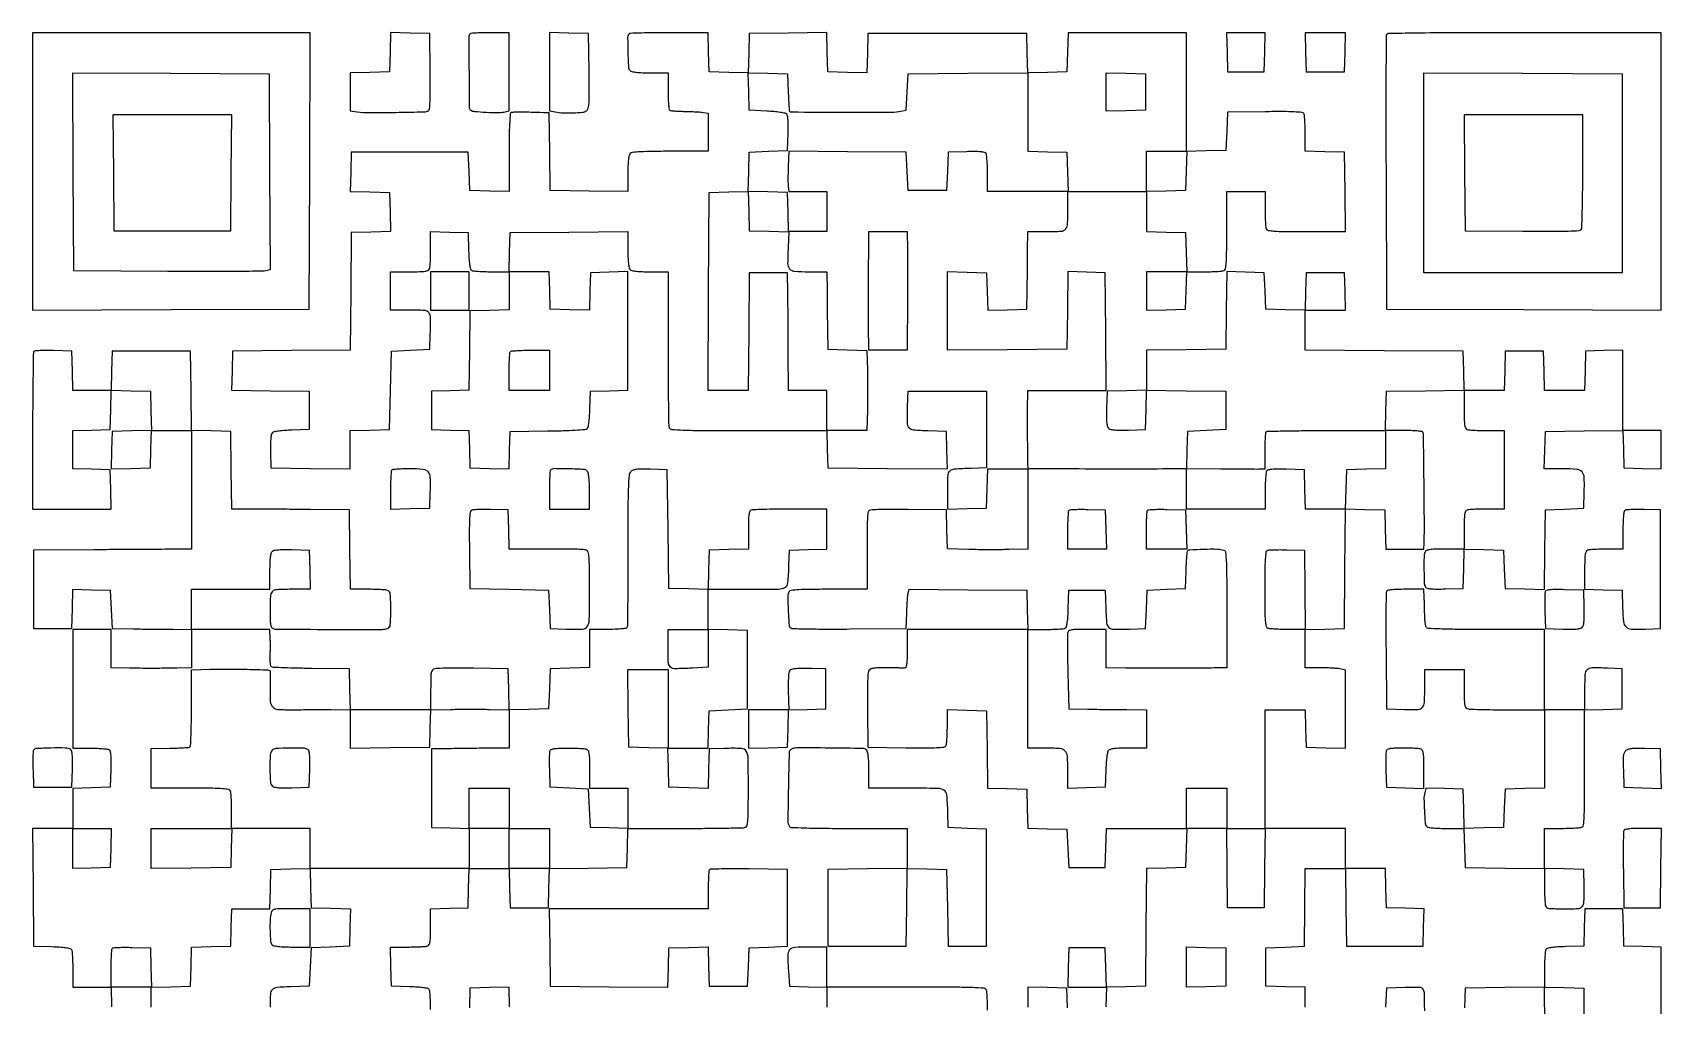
# Model space of a CAD drawing. Extents: x 179 to 1071, y 112 to 1107.
# Drawn here: x 179 to 1071, y 574 to 1107 of the extents above; entities that cross this region are included whole.
import ezdxf

# ---------------------------------------------------------------- set-up
doc = ezdxf.new("R2010")
doc.units = 0

msp = doc.modelspace()

# ---------------------------------------------------------------- linework, layer by layer
for points in [[(179, 1030.993714), (179, 954.987428), (254.75, 955.243714), (330.5, 955.5), (330.756286, 1031.25), (331.012572, 1107), (255.006286, 1107), (179, 1107)], [(833.216168, 1096.25), (833.5, 1085.5), (843.5, 1085.5), (853.5, 1085.5), (853.783832, 1096.25), (854.067663, 1107), (843.5, 1107), (832.932337, 1107)], [(876.216168, 1096.25), (876.5, 1085.5), (887, 1085.5), (897.5, 1085.5), (897.783832, 1096.25), (898.067663, 1107), (887, 1107), (875.932337, 1107)], [(788.5, 1074.5), (788.5, 1064.5), (777.75, 1064.216168), (767, 1063.932337), (767, 1074.5), (767, 1085.067663), (777.75, 1084.783832), (788.5, 1084.5)], [(223.235953, 1030.25), (223.5, 998.5), (255.5, 998.5), (287.5, 998.5), (287.764047, 1030.25), (288.028094, 1062), (255.5, 1062), (222.971906, 1062)], [(810.783832, 1031.25), (810.5, 1020.5), (799.75, 1020.216168), (789, 1019.932337), (789, 1030.966168), (789, 1042), (800.033832, 1042), (811.067663, 1042)], [(571.215822, 1009.284178), (571.5, 998.5), (582.284178, 998.215822), (593.068357, 997.931643), (592.784178, 1008.715822), (592.5, 1019.5), (581.715822, 1019.784178), (570.931643, 1020.068357)], [(397, 965.5), (397, 955), (407.5, 955), (418, 955), (418, 965.5), (418, 976), (407.5, 976), (397, 976)], [(527, 736.466168), (527, 714.932337), (516.25, 715.216168), (505.5, 715.5), (505.230112, 736.75), (504.960225, 758), (515.980112, 758), (527, 758)], [(833, 682), (833, 671), (843.519502, 671), (854.039005, 671), (853.769502, 649.25), (853.5, 627.5), (843.5, 627.5), (833.5, 627.5), (833.230498, 649.25), (832.960995, 671), (821.980498, 671), (811, 671), (811, 682), (811, 693), (822, 693), (833, 693)], [(221.783832, 660.25), (221.5, 649.5), (211.25, 649.215017), (201, 648.930034), (201, 659.965017), (201, 671), (211.533832, 671), (222.067663, 671)], [(832.5, 595), (832.5, 584.5), (821.75, 584.216168), (811, 583.932337), (811, 595), (811, 606.067663), (821.75, 605.783832), (832.5, 605.5)], [(1028.5, 562), (1028.5, 540.5), (1018, 540.5), (1007.5, 540.5), (1007.230403, 562.284031), (1006.960806, 584.068061), (1017.730403, 583.784031), (1028.5, 583.5)]]:
    msp.add_lwpolyline(points, close=True)
for points in [[(876, 572.946666), (876, 583.932337), (865.25, 584.216168), (854.5, 584.5), (854.5, 595), (854.5, 605.5), (865, 606), (875.5, 606.5), (875.769888, 627.75), (876.039775, 649), (887, 649), (897.960225, 649), (898.230112, 627.75), (898.5, 606.5), (919.5, 606.5), (940.5, 606.5), (940.784593, 616.714635), (941.069185, 626.92927), (930.784593, 627.214635), (920.5, 627.5), (920.216168, 638.25), (919.932337, 649), (908.966168, 649), (898, 649), (898, 660), (898, 671), (876, 671), (854, 671), (854, 703.5), (854, 736), (864.965017, 736), (875.930034, 736), (876.215017, 725.75), (876.5, 715.5), (887.25, 715.216168), (898, 714.932337), (898, 736.341168), (898, 757.75), (894.875, 758.375, 0.028191), (893.170794, 758.616948, 0.006976), (890.354688, 758.816406, 0.007114), (887.11914, 758.954092, 0.007075), (883.875, 759), (876, 759), (876, 769.466168), (876, 779.932337), (886.75, 780.216168), (897.5, 780.5), (897.763707, 813.283693), (898.027415, 846.067385), (908.763707, 845.783693), (919.5, 845.5), (919.783832, 834.75), (920.067663, 824), (930.533832, 824), (941, 824), (941.101046, 827.25, 0.009278), (941.240749, 838.403721, 0.001324), (941.04222, 861.277387, 0.000149), (940.743197, 887.001152, 0.136247), (940.411306, 888.14351, 0.231159), (939.869555, 888.48534, 0.006797), (937.107358, 888.748406, 0.012316), (933.768297, 888.938028, 0.008025), (929.907151, 889), (919.932337, 889), (920.216168, 899.75), (920.5, 910.5), (941.75, 910.769888), (963, 911.039775), (963, 900.626876, 0.005337), (963.059548, 895.047948, 0.030314), (963.30255, 892.089561, 0.06298), (963.767424, 890.399064, 0.205375), (964.581787, 889.606989, 0.07203), (965.638111, 889.367894, 0.005915), (968.465525, 889.178303, 0.007831), (971.859224, 889.044305, 0.005951), (975.581787, 889), (985, 889), (985, 867.5), (985, 846), (975.581787, 846, 0.005951), (971.859224, 845.955695, 0.007831), (968.465525, 845.821697, 0.005915), (965.638111, 845.632106, 0.07203), (964.581787, 845.393011, 0.205218), (963.76761, 844.601595, 0.063068), (963.30265, 842.913621, 0.030363), (963.059586, 839.960143, 0.005351), (963, 834.393011), (963, 824), (952.606989, 824, 0.005351), (947.039857, 823.940414, 0.030363), (944.086379, 823.69735, 0.063068), (942.398405, 823.23239, 0.205218), (941.606989, 822.418213, 0.086967), (941.05927, 819.614274, 0.00799), (941.03483, 812.496097, 0.00622), (941.216058, 805.244444, 0.132759), (941.847958, 803.211769, 0.19692), (942.705135, 802.604266, 0.033714), (944.717063, 802.278982, 0.023663), (947.804805, 802.138177, 0.006827), (952.582645, 802.211769), (962.5, 802.5), (962.784171, 813.283485), (963.068343, 824.06697), (973.784171, 823.783485), (984.5, 823.5), (985, 813), (985.5, 802.5), (996.230404, 802.216367), (1006.960808, 801.932734), (1007.230404, 823.716367), (1007.5, 845.5), (1018, 846), (1028.5, 846.5), (1028.788833, 855.243181, 0.016306), (1028.792219, 863.39724, 0.18113), (1027.573839, 866.356499, 0.189551), (1024.737817, 867.716669, 0.018138), (1016.929833, 868), (1006.930034, 868), (1007.215017, 878.25), (1007.5, 888.5), (1028.714798, 888.769785), (1049.929597, 889.03957), (1050.214798, 878.769785), (1050.5, 868.5), (1060.75, 868.215017), (1071, 867.930034), (1071, 878.465017), (1071, 889), (1060.5, 889), (1050, 889), (1050, 911.034983), (1050, 933.069966), (1039.75, 932.784983), (1029.5, 932.5), (1029.216168, 921.75), (1028.932337, 911), (1018, 911), (1007.067663, 911), (1006.783832, 921.75), (1006.5, 932.5), (996, 932.5), (985.5, 932.5), (985.216168, 921.75), (984.932337, 911), (974, 911), (963.067663, 911), (962.783832, 921.75), (962.5, 932.5), (919.25, 932.760623), (876, 933.021245), (876, 944.010623), (876, 955), (887.034983, 955), (898.069966, 955), (897.784983, 965.25), (897.5, 975.5), (887, 975.5), (876.5, 975.5), (876.214647, 965.216527), (875.929295, 954.933054), (865.214647, 955.216527), (854.5, 955.5), (854, 965.5), (853.5, 975.5), (843.269989, 975.784762), (833.039978, 976.069525), (832.769989, 954.784762), (832.5, 933.5), (810.75, 933.230498), (789, 932.960995), (789, 922.014329), (789, 911.067663), (778.25, 910.783832), (767.5, 910.5), (767.215609, 900.900987, 0.006919), (767.139302, 896.065714, 0.027023), (767.294874, 893.081903, 0.044369), (767.67274, 891.166788, 0.149751), (768.364894, 890.112128, 0.1305), (769.478955, 889.596888, 0.02258), (771.802758, 889.296615, 0.019663), (774.980927, 889.156589, 0.008898), (779.149285, 889.211141), (788.5, 889.5), (788.784029, 900.269408), (789.068057, 911.038815), (810.784029, 910.769408), (832.5, 910.5), (832.5, 900), (832.5, 889.5), (822, 889), (811.5, 888.5), (811.215017, 878.25), (810.930034, 868), (800.715017, 867.941767, -0.001456), (778.187711, 867.87894, -0.000955), (752.237824, 867.931696, -0.000038), (724.906695, 868.041527, -0.197849), (724.424072, 868.242595, -0.194489), (724.171356, 868.838302, -0.000477), (724.019537, 878.278408, -0.003016), (723.925145, 888.655451, -0.002165), (723.93983, 900.25), (724, 911), (745.513853, 911), (767.027706, 911), (766.763853, 943.25), (766.5, 975.5), (756.269989, 975.784762), (746.039978, 976.069525), (745.769989, 954.784762), (745.5, 933.5), (712.75, 933.236336), (680, 932.972671), (680, 954.520167), (680, 976.067663), (690.75, 975.783832), (701.5, 975.5), (701.785353, 965.216527), (702.070705, 954.933054), (712.785353, 955.216527), (723.5, 955.5), (723.703106, 966, 0.001202), (723.784366, 970.797098, 0.000693), (723.860325, 976.573437, 0.000692), (723.920534, 982.373532, 0.001159), (723.953106, 987.25), (724, 998), (734.383369, 998, 0.013409), (742.318307, 998.212842, 0.202173), (744.74871, 999.394674, 0.171913), (745.803189, 1002.044544, 0.009167), (745.986345, 1011.25), (746, 1020), (767.5, 1020), (789, 1020), (789, 1009.033832), (789, 998.067663), (799.75, 997.783832), (810.5, 997.5), (810.783832, 986.75), (811.067663, 976), (800.033832, 976), (789, 976), (789, 965.466168), (789, 954.932337), (799.75, 955.216168), (810.5, 955.5), (810.784983, 965.75), (811.069966, 976), (820.453196, 976, 0.005972), (824.162354, 976.044307, 0.007853), (827.544751, 976.178303, 0.005943), (830.362696, 976.367916, 0.071958), (831.418213, 976.606989, 0.258697), (832.303854, 977.662537, 0.030015), (832.724422, 980.835307, 0.015901), (832.950434, 986.485827, 0.002045), (833, 998.606989), (833, 1020), (843.5, 1020), (854, 1020), (854, 1010.581787, 0.005951), (854.044305, 1006.859224, 0.007831), (854.178303, 1003.465525, 0.005915), (854.367894, 1000.638111, 0.07203), (854.606989, 999.581787, 0.258752), (855.662869, 998.696053, 0.029979), (858.838399, 998.275555, 0.015887), (864.493684, 998.049558, 0.002042), (876.626491, 998), (898.039005, 998), (897.769502, 1019.75), (897.5, 1041.5), (886.75, 1041.783832), (876, 1042.067663), (875.984687, 1051.783832, 0.007271), (875.923283, 1055.593211, 0.010129), (875.749748, 1058.998458, 0.006909), (875.509022, 1061.823983, 0.11739), (875.206399, 1062.70028, 0.233477), (874.213263, 1063.30349, 0.010009), (870.012435, 1063.585681, 0.011225), (863.830447, 1063.737849, 0.002986), (853.971712, 1063.70028), (833.5, 1063.5), (833, 1053), (832.5, 1042.5), (821.75, 1042.216168), (811, 1041.932337), (811, 1074.466168), (811, 1107), (778.533832, 1107), (746.067663, 1107), (745.783832, 1096.25), (745.5, 1085.5), (734.784171, 1085.216515), (724.068343, 1084.93303), (723.784171, 1095.716515), (723.5, 1106.5), (680, 1106.5), (636.5, 1106.5), (636.215829, 1095.716515), (635.931657, 1084.93303), (625.215829, 1085.216515), (614.5, 1085.5), (614.215968, 1096.269789), (613.931935, 1107.039577), (592.715968, 1106.769789), (571.5, 1106.5), (571.215829, 1095.716515), (570.931657, 1084.93303), (560.215829, 1085.216515), (549.5, 1085.5), (549.216168, 1096.25), (548.932337, 1107), (527.632835, 1107, 0.002928), (519.419844, 1106.951908, 0.004657), (512.394229, 1106.804167, 0.001225), (506.288613, 1106.603887, 0.189769), (505.666667, 1106.333333, 0.198875), (504.892492, 1104.464691, 0.006657), (505.000141, 1096.291387, 0.006951), (505.329065, 1088.151095, 0.184841), (506.2, 1086.2, 0.150969), (507.200304, 1085.671932, 0.019349), (509.630442, 1085.311224, 0.018472), (512.928253, 1085.074295, 0.008695), (517.2, 1085), (527, 1085), (527, 1075.059017, 0.008604), (527.066269, 1071.208327, 0.013124), (527.268904, 1067.872006, 0.007655), (527.550721, 1065.124555, 0.228795), (527.915418, 1064.552274, 0.111988), (528.58058, 1064.324048, 0.006619), (530.716466, 1064.122159, 0.009715), (533.289116, 1063.963546, 0.006992), (536.165418, 1063.882522, -0.005241), (539.17514, 1063.808289, -0.005397), (542.153279, 1063.67139, -0.005231), (544.731652, 1063.497881, -0.022795), (546.25, 1063.309809), (549, 1062.841089), (549, 1052.420545), (549, 1042), (528.2, 1042, 0.003169), (518.406919, 1041.937931, 0.010454), (511.954487, 1041.721154, 0.00933), (507.461896, 1041.391927, 0.175156), (506.2, 1040.8, 0.151043), (505.671728, 1039.798958, 0.019325), (505.3111, 1037.365291, 0.018449), (505.07425, 1034.061743, 0.00867), (505, 1029.780112), (505, 1019.960225), (483.75, 1020.230112), (462.5, 1020.5), (462.230112, 1041.75), (461.960225, 1063), (458.730112, 1063.126914, 0.003023), (452.040105, 1063.349261, 0.006013), (446.738543, 1063.429589, 0.004592), (442.625321, 1063.404665, 0.072928), (441.25, 1063.181529, 0.299342), (440.595703, 1062.376792, 0.010932), (440.269199, 1058.256729, 0.011651), (440.056416, 1051.985678, 0.002654), (440, 1041.359179), (440, 1019.932337), (429.25, 1020.216168), (418.5, 1020.5), (418, 1031), (417.5, 1041.5), (385.5, 1041.5), (353.5, 1041.5), (353.216515, 1030.784171), (352.93303, 1020.068343), (363.716515, 1019.784171), (374.5, 1019.5), (374.783485, 1008.784171), (375.06697, 998.068343), (364.283485, 997.784171), (353.5, 997.5), (353.236165, 965.263835), (352.97233, 933.02767), (320.736165, 932.763835), (288.5, 932.5), (288.216371, 921.769986), (287.932742, 911.039971), (309.216371, 910.769986), (330.5, 910.5), (330.5, 900), (330.5, 889.5), (321.054124, 889.209882, 0.009872), (317.344222, 889.022568, 0.013478), (314.012996, 888.697932, 0.010272), (311.278232, 888.29958, 0.132654), (310.348748, 887.874472, 0.165771), (309.775651, 886.938715, 0.029529), (309.440097, 884.884549, 0.022993), (309.270289, 881.903576, 0.008333), (309.294624, 877.66459), (309.5, 868.5), (331.25, 868.230498), (353, 867.960995), (353, 878.446666), (353, 888.932337), (363.75, 889.216168), (374.5, 889.5), (375, 911), (375.5, 932.5), (386, 933), (396.5, 933.5), (396.795054, 942, 0.009927), (396.928151, 950.965089, 0.179688), (395.933469, 953.602972, 0.203196), (393.50249, 954.788355, 0.01319), (385.480948, 955), (375, 955), (375, 965.5), (375, 976), (385.393011, 976, 0.005351), (390.960143, 976.059586, 0.030363), (393.913621, 976.30265, 0.063068), (395.601595, 976.76761, 0.205218), (396.393011, 977.581787, 0.072102), (396.632129, 978.638915, 0.005887), (396.821697, 981.475801, 0.007809), (396.955696, 984.880803, 0.005929), (397, 988.616771), (397, 998.069966), (407.25, 997.784983), (417.5, 997.5), (417.788805, 987.535034, 0.00836), (417.987032, 983.199826, 0.019108), (418.315749, 979.944063, 0.01918), (418.737468, 977.589, 0.199883), (419.288805, 976.800347, 0.117226), (420.172107, 976.495095, 0.006962), (423.008274, 976.252233, 0.010173), (426.426877, 976.077211, 0.007309), (430.25, 976.015313), (440, 976), (440, 965.533832), (440, 955.067663), (429.25, 954.783832), (418.5, 954.5), (418.230595, 932.784769), (417.961189, 911.069538), (407.730595, 910.784769), (397.5, 910.5), (397.5, 900), (397.5, 889.5), (407.715399, 889.215399), (417.930798, 888.930798), (418.215399, 878.715399), (418.5, 868.5), (429.214647, 868.216527), (439.929295, 867.933054), (440.214647, 878.216527), (440.5, 888.5), (460.92315, 888.771257, 0.003913), (469.537072, 888.953106, 0.008212), (476.227434, 889.256782, 0.004923), (481.453757, 889.631779, 0.154013), (482.638064, 890.114583, 0.161565), (483.230513, 891.064379, 0.022859), (483.675323, 893.35698, 0.020354), (484.01317, 896.555785, 0.008753), (484.214914, 900.843326), (484.5, 910.5), (494.75, 910.784983), (505, 911.069966), (505, 943.569966), (505, 976.069966), (494.75, 975.784983), (484.5, 975.5), (484.214647, 965.216527), (483.929295, 954.933054), (473.214647, 955.216527), (462.5, 955.5), (462.215017, 965.75), (461.930034, 976), (450.931185, 976), (439.932337, 976), (440.216168, 986.75), (440.5, 997.5), (472.75, 997.763853), (505, 998.027706), (505, 988.213853, 0.008678), (505.074264, 983.935222, 0.018456), (505.311138, 980.633415, 0.019333), (505.67179, 978.200819, 0.151021), (506.2, 977.2, 0.150969), (507.200304, 976.671932, 0.019349), (509.630442, 976.311224, 0.018472), (512.928253, 976.074295, 0.008695), (517.2, 976), (527, 976), (527, 934.081787, 0.001354), (527.043815, 917.899557, 0.002134), (527.178303, 904.0124, 0.000509), (527.360303, 891.856237, 0.08783), (527.606989, 890.581787, 0.289195), (528.885473, 889.627198, 0.010488), (535.232749, 889.262768, 0.008192), (546.121197, 889.045042, 0.000903), (571.072006, 889), (613.930034, 889), (614.215017, 878.75), (614.5, 868.5), (647.285134, 868.236291), (680.070269, 867.972581), (679.785134, 878.236291), (679.5, 888.5), (669.2603, 888.784869, -0.013827), (661.45705, 889.218122, -0.200378), (659.051258, 890.466432, -0.174565), (658.074823, 893.13313, -0.010012), (658.204946, 902), (658.5, 910.5), (680, 910.5), (701.5, 910.5), (701.5, 889.5), (701.5, 868.5), (693, 868.24922, 0.007942), (683.754845, 867.829399, 0.170595), (681.275092, 866.783315, 0.199502), (680.18443, 864.465557, 0.011499), (680, 856.447116), (680, 845.932337), (690.75, 846.216168), (701.5, 846.5), (701.783832, 857.25), (702.067663, 868), (713.033832, 868), (724, 868), (724, 846.033832), (724, 824.067663), (713.75, 823.783832, -0.004724), (708.984151, 823.696908, -0.002495), (703.069134, 823.674432, -0.002482), (697.014999, 823.711693, -0.003833), (691.783223, 823.80998), (680.066447, 824.11996), (679.783223, 834.80998), (679.5, 845.5), (658.55568, 845.744601, 0.002787), (648.207742, 845.807758, 0.0116), (641.969998, 845.66632, 0.011627), (637.844941, 845.380734, 0.224673), (636.77006, 844.744601, 0.126191), (636.443678, 843.831683, 0.007744), (636.22021, 840.928102, 0.01112), (636.08308, 837.42132, 0.007983), (636.079633, 833.5, -0.00215), (636.129293, 828.896395, -0.001193), (636.152332, 823.279688, -0.001189), (636.148568, 817.591771, -0.00192), (636.115253, 812.75), (636, 802), (615.059017, 802, 0.002906), (604.906459, 801.940998, 0.011241), (598.612218, 801.726255, 0.010236), (594.365223, 801.398347, 0.234063), (593.358309, 800.77074, 0.140681), (592.613961, 798.122934, 0.009925), (592.810685, 790.358905, 0.007496), (593.287691, 782.441316, 0.235508), (594.260819, 780.809581, 0.13814), (595.304301, 780.491457, 0.001061), (604.24224, 780.319363, 0.003814), (614.527882, 780.22161, 0.002427), (626.5, 780.25725), (657.5, 780.5), (657.75078, 789, -0.00487), (657.885041, 792.420312, -0.005669), (658.081155, 795.668123, -0.005068), (658.305875, 798.40977, -0.033662), (658.523302, 799.763823), (659.045043, 802.027647), (691.272521, 801.763823), (723.5, 801.5), (723.783832, 790.75), (724.067663, 780), (691.033832, 780), (658, 780), (658, 769.5, -0.006048), (657.939113, 764.466199, -0.023311), (657.717931, 761.347514, -0.03351), (657.357032, 759.412711, -0.320885), (656.75, 758.903093, -0.020121), (655.907142, 758.87178, -0.001191), (653.35166, 758.885792, -0.001794), (650.307769, 758.920654, -0.001321), (646.936501, 758.980276, 0.008477), (642.732033, 758.99446, 0.028759), (639.997378, 758.799746, 0.044754), (638.192595, 758.399889, 0.143624), (637.181759, 757.719007, 0.153322), (636.604083, 756.307438, 0.010325), (636.324251, 751.908476, 0.010628), (636.186715, 745.548828, 0.003215), (636.245258, 735.891823), (636.5, 715.5), (657.428109, 715.22917, 0.002701), (667.928451, 715.150006, 0.012029), (674.091209, 715.285113, 0.012869), (678.095412, 715.572759, 0.230932), (679.162796, 716.22917, 0.114482), (679.481874, 717.13823, 0.00797), (679.73694, 719.853819, 0.010984), (679.920048, 723.135124, 0.008032), (679.984687, 726.783832), (680, 736.067663), (690.75, 735.783832), (701.5, 735.5), (701.76979, 714.283631), (702.03958, 693.067262), (712.76979, 692.783631), (723.5, 692.5), (723.783492, 681.783492), (724.066984, 671.066984), (734.783492, 670.783492), (745.5, 670.5), (746, 660), (746.5, 649.5), (756.5, 649.5), (766.5, 649.5), (766.783832, 660.25), (767.067663, 671), (789.067663, 671), (811.067663, 671), (810.783832, 660.25), (810.5, 649.5), (799.763809, 649.216308), (789.027617, 648.932617), (788.763809, 616.716308), (788.5, 584.5), (777.784171, 584.216515), (767.068343, 583.93303), (766.784171, 594.716515), (766.5, 605.5), (756.5, 605.5), (746.5, 605.5), (746.216168, 594.75), (745.932337, 584), (756.5, 584), (767.067663, 584), (766.783832, 573.25)], [(396.984687, 571.75, 0.007309), (396.922789, 575.573123, 0.010173), (396.747767, 578.991726, 0.006962), (396.504905, 581.827893, 0.117226), (396.199653, 582.711195, 0.199883), (395.411, 583.262532, 0.01918), (393.055937, 583.684251, 0.019108), (389.800174, 584.012968, 0.00836), (385.464966, 584.211195), (375.5, 584.5), (375.216168, 595.25), (374.932337, 606), (384.384381, 606, 0.00593), (388.119908, 606.044304, 0.007809), (391.524537, 606.178303, 0.005887), (394.361111, 606.367872, 0.0721), (395.418213, 606.606989, 0.200867), (396.227241, 607.380354, 0.065458), (396.694493, 609.000729, 0.031736), (396.939328, 611.822054, 0.005778), (397, 617.072006), (397, 626.930034), (407.25, 627.215017), (417.5, 627.5), (417.783832, 638.25), (418.067663, 649), (429, 649), (439.932337, 649), (440.216168, 638.25), (440.5, 627.5), (451, 627.5), (461.5, 627.5), (461.783631, 638.23021), (462.067262, 648.96042), (483.283631, 649.23021), (504.5, 649.5), (504.783832, 660.25), (505.067663, 671), (536.452044, 671, 0.001807), (548.595352, 671.043875, 0.002796), (559.081913, 671.178303, 0.000866), (568.168987, 671.361369, 0.086347), (569.418213, 671.606989, 0.2572), (570.301348, 672.653567, 0.030988), (570.723786, 675.753028, 0.01627), (570.950205, 681.276688, 0.002108), (571, 693.087937, 0.003655), (570.879248, 709.607191, 0.132003), (569.846127, 713.239493, 0.254922), (567.188266, 714.803884, 0.01687), (558, 714.795054), (549.5, 714.5), (549.215829, 703.716515), (548.931657, 692.93303), (538.215829, 693.216515), (527.5, 693.5), (527.216168, 704.25), (526.932337, 715), (537.931185, 715), (548.930034, 715), (549.215017, 725.25), (549.5, 735.5), (560, 736), (570.5, 736.5), (570.5, 758), (570.5, 779.5), (559.75, 779.783832), (549, 780.067663), (549, 791.033832), (549, 802), (570.480948, 802, 0.003164), (587.479112, 802.10758, 0.127215), (591.042339, 803.077367, 0.245296), (592.690422, 805.643505, 0.01508), (593.24922, 815), (593.5, 823.5), (603.75, 823.784983), (614, 824.069966), (614, 835.005093), (614, 845.940221), (593.977899, 845.930245, 0.002637), (586.198156, 845.885331, 0.003947), (579.403158, 845.756607, 0.001694), (573.603186, 845.581263, 0.083392), (572.477899, 845.353146, 0.219384), (571.731265, 844.586941, 0.051569), (571.299353, 842.802612, 0.027901), (571.061234, 839.781573, 0.005718), (571, 834.426843), (571, 824.067663), (560.25, 823.783832), (549.5, 823.5), (549.215829, 812.716515), (548.931657, 801.93303), (538.215829, 802.216515), (527.5, 802.5), (527, 835), (526.5, 867.5), (517.357531, 867.786103, 0.007239), (512.55338, 867.866853, 0.031346), (509.707636, 867.694926, 0.055363), (507.860277, 867.255306, 0.110739), (506.598765, 866.455908, 0.175945), (505.648629, 864.422269, 0.01311), (505.259953, 858.214572, 0.00842), (505.051027, 847.487068, 0.000972), (505.03439, 823.394142, -0.001362), (505.010898, 807.435131, -0.002194), (504.894172, 793.837069, -0.000367), (504.729383, 781.814505, -0.135606), (504.48414, 780.974337, -0.22653), (503.881759, 780.586801, -0.008497), (501.138691, 780.286212, -0.013883), (497.794193, 780.070568, -0.009156), (493.940983, 780), (484, 780), (484, 769.533832), (484, 759.067663), (473.25, 758.783832), (462.5, 758.5), (462, 747.5), (461.5, 736.5), (450.783064, 736.216504), (440.066129, 735.933007), (439.783064, 747.216504), (439.5, 758.5), (420.5, 758.732923, 0.002587), (413.057478, 758.785647, 0.003643), (406.420313, 758.74997, 0.002148), (400.831621, 758.655191, 0.049603), (399.25, 758.463871, 0.142891), (397.982366, 757.765808, 0.148599), (397.312653, 756.505769, 0.045011), (397.047302, 753.951923, 0.003393), (397, 746.980948), (397, 736), (375.032751, 736), (353.065502, 736), (352.782751, 747.222371), (352.5, 758.444742), (331.794322, 758.635961, -0.003093), (323.777122, 758.759597, -0.004755), (316.840045, 758.975513, -0.001721), (310.882239, 759.238215, -0.127196), (309.962203, 759.52336, -0.181336), (309.531603, 760.079964, -0.034065), (309.230951, 761.354993, -0.031834), (309.066349, 762.998521, -0.022303), (309.082031, 764.85977, 0.007291), (309.164873, 767.013708, 0.003889), (309.20774, 769.67912, 0.00387), (309.209271, 772.402423, 0.00602), (309.164151, 774.75), (309, 780), (287.5, 780), (266, 780), (266, 791), (266, 802), (287.5, 802), (309, 802), (309, 811.877555, -0.007345), (309.070162, 816.653266, -0.024181), (309.314808, 819.794146, -0.035127), (309.728754, 821.875583, -0.154085), (310.399285, 822.916414, -0.132968), (311.486141, 823.412685, -0.020746), (313.849829, 823.703614, -0.018924), (317.042317, 823.84141, -0.009044), (321.149285, 823.788859), (330.5, 823.5), (330.783832, 812.75), (331.067663, 802), (320.650463, 802, 0.012837), (312.706871, 801.796023, 0.196334), (310.271039, 800.652015, 0.177295), (309.204591, 798.079841, 0.010105), (309.013655, 789.356989, 0.008159), (309.073261, 785.286284, 0.033463), (309.314349, 782.830559, 0.05952), (309.748862, 781.340055, 0.203186), (310.460775, 780.653425, 0.091172), (313.378343, 780.108742, 0.0005), (341.943447, 780.059488, 0.000499), (370.513261, 780.0673, 0.091539), (373.420506, 780.607869, 0.293463), (374.909528, 782.635199, 0.015677), (375.17095, 791.000412, 0.015678), (374.907669, 799.365565, 0.293403), (373.418213, 801.393011, 0.07199), (372.362338, 801.632094, 0.005931), (369.540204, 801.821697, 0.007843), (366.152805, 801.955694, 0.005963), (362.437715, 802), (353.039005, 802), (352.769502, 823.75), (352.5, 845.5), (331, 845.714331, 0.00029), (321.981658, 845.799002, 0.000263), (312.663655, 845.87618, 0.000263), (304.323672, 845.936483, 0.000845), (298.769888, 845.964331), (288.039775, 846), (287.769888, 867.25), (287.5, 888.5), (276.769409, 888.783635), (266.038817, 889.06727), (265.769409, 910.783635), (265.5, 932.5), (244, 932.5), (222.5, 932.5), (222.216168, 921.75), (221.932337, 911), (211.5, 911), (201.067663, 911), (200.783832, 921.75), (200.5, 932.5), (190.449448, 932.782781, 0.006672), (186.547259, 932.840477, 0.010046), (183.145783, 932.777033, 0.005301), (180.300668, 932.636532, 0.183378), (179.699448, 932.366114, 0.194374), (179.413485, 931.692449, 0.000353), (179.205463, 919.289838, 0.002488), (179.050365, 905.305605, 0.001529), (179, 888.833333), (179, 846), (200.533832, 846), (222.067663, 846), (221.783832, 856.75), (221.5, 867.5), (211.25, 867.784983), (201, 868.069966), (201, 878.5), (201, 888.930034), (211.25, 889.215017), (221.5, 889.5), (221.784171, 900.283485), (222.068343, 911.06697), (232.784171, 910.783485), (243.5, 910.5), (243.783485, 899.784171), (244.06697, 889.068343), (233.283485, 888.784171), (222.5, 888.5), (222.214639, 878.21581), (221.929279, 867.931619), (232.714639, 868.21581), (243.5, 868.5), (243.784983, 878.75), (244.069966, 889), (255.034983, 889), (266, 889), (266, 856.5), (266, 824), (255.75, 823.934661, -0.000126), (249.851279, 823.898547, -0.000022), (238.817188, 823.834271, -0.000024), (225.88575, 823.760151, -0.000022), (212.5, 823.684661), (179.5, 823.5), (179.5, 802), (179.5, 780.5), (190, 780.5), (200.5, 780.5), (200.784183, 791.284606), (201.068365, 802.069211), (211.284183, 801.784606), (221.5, 801.5), (222, 791), (222.5, 780.5), (234, 780.320067, 0.000633), (239.148269, 780.246037, 0.000405), (245.132812, 780.172407, 0.000406), (250.998777, 780.10975, 0.000758), (255.75, 780.070067), (266, 780), (266, 769.5), (266, 759), (258.25, 758.850647, -0.000988), (249.94186, 758.706964, -0.003402), (244.551583, 758.661085, -0.003747), (239.430414, 758.690726, -0.001404), (232.25, 758.806272), (222, 759), (222, 769.5), (222, 780), (211.5, 780), (201, 780), (201, 747.5), (201, 715), (210.25, 714.984687, -0.008167), (213.886984, 714.919254, -0.011132), (217.16123, 714.733781, -0.008157), (219.869999, 714.475228, -0.113964), (220.788231, 714.152042, -0.19692), (221.395734, 713.294865, -0.033714), (221.721018, 711.282937, -0.023663), (221.861823, 708.195195, -0.006827), (221.788231, 703.417355), (221.5, 693.5), (211.25, 693.215017), (201, 692.930034), (201, 681.965017), (201, 671), (189.986147, 671), (178.972294, 671), (179.236147, 638.75), (179.5, 606.5), (189.464966, 606.211195, -0.00836), (193.800174, 606.012968, -0.019108), (197.055937, 605.684251, -0.01918), (199.411, 605.262532, -0.199883), (200.199653, 604.711195, -0.117226), (200.504905, 603.827893, -0.006962), (200.747767, 600.991726, -0.010173), (200.922789, 597.573123, -0.007309), (200.984687, 593.75), (201, 584), (211.466168, 584), (221.932337, 584), (222.216168, 573.25)], [(244, 572.985671), (244, 583.932337), (254.75, 584.216168), (265.5, 584.5), (265.783492, 595.216508), (266.066984, 605.933016), (276.783492, 606.216508), (287.5, 606.5), (287.784983, 616.75), (288.069966, 627), (298.501151, 627), (308.932337, 627), (309.216168, 637.75), (309.5, 648.5), (320.215829, 648.783485), (330.931657, 649.06697), (331.215829, 638.283485), (331.5, 627.5), (342.284606, 627.215817), (353.069211, 626.931635), (352.784606, 616.715817), (352.5, 606.5), (342, 606), (331.5, 605.5), (331, 595), (330.5, 584.5), (320.357794, 584.216207, 0.012326), (312.731687, 583.81452, 0.177597), (310.305544, 582.705356, 0.185965), (309.228444, 580.311055, 0.013753), (309.027309, 573, 0.024414)], [(1071, 562.069966), (1071, 584), (1071, 605.930034), (1060.75, 606.215017), (1050.5, 606.5), (1050.215017, 616.75), (1049.930034, 627), (1039.5, 627), (1029.069966, 627), (1028.784983, 616.75), (1028.5, 606.5), (1018.535034, 606.211195, 0.00836), (1014.199826, 606.012968, 0.019108), (1010.944063, 605.684251, 0.01918), (1008.589, 605.262532, 0.199883), (1007.800347, 604.711195, 0.117173), (1007.49511, 603.828233, 0.006982), (1007.252233, 600.997455, 0.010189), (1007.077212, 597.58515, 0.007324), (1007.015313, 593.769502), (1007, 584.039005), (985.25, 583.769502), (963.5, 583.5), (963.215829, 572.716515)], [(702, 571.418213, 0.005951), (701.955695, 575.140776, 0.007831), (701.821697, 578.534475, 0.005915), (701.632106, 581.361889, 0.07203), (701.393011, 582.418213, 0.28955), (700.111256, 583.373938, 0.010271), (693.682637, 583.73739, 0.008094), (682.663739, 583.955012, 0.00089), (657.393011, 584), (614, 584), (614, 595), (614, 606), (603.975249, 606, 0.017511), (596.257036, 605.729603, 0.201583), (593.605579, 604.38984, 0.181708), (592.55969, 601.484956, 0.013795), (592.911914, 593), (593.5, 584.5), (603.75, 584.215017), (614, 583.930034), (614, 572.984905)], [(941.423623, 571, 0.00447), (941.245561, 580.932564, 0.168768), (940.464351, 583.000178, 0.220915), (938.612387, 583.872758, 0.008316), (930.75, 583.784983), (920.5, 583.5), (920, 573)]]:
    msp.add_lwpolyline(points, format="xyb")
for points in [[(374.784171, 1096.283485), (374.5, 1085.5), (363.75, 1085.216168), (353, 1084.932337), (353, 1074.554066), (353, 1064.175796), (356.75, 1063.658372, 0.034477), (363.223, 1063.216318, 0.003937), (377.867137, 1063.342473, 0.001436), (393.611568, 1063.647304, 0.138983), (395.737425, 1064.301245, 0.229866), (396.368419, 1065.343732, 0.011483), (396.65334, 1069.44004, 0.01165), (396.796463, 1075.613586, 0.002837), (396.737425, 1085.801245), (396.5, 1106.5), (385.784171, 1106.783485), (375.068343, 1107.06697)], [(418.666667, 1106.333333, 0.199545), (417.921583, 1104.52833, 0.001079), (418.009951, 1085.283649, 0.000911), (418.176075, 1065.900822, 0.257162), (418.948791, 1064.531649, 0.118055), (420.973434, 1063.863956, 0.007059), (427.431858, 1063.414944, 0.00998), (433.786764, 1063.190308, 0.057959), (437.118222, 1063.525966), (440, 1064.158911), (440, 1085.579455), (440, 1107), (429.666667, 1107, 0.006022), (425.658388, 1106.951724, 0.009111), (422.172917, 1106.804167, 0.004516), (419.245497, 1106.600197, 0.178563)], [(462, 1085.658832), (462, 1064.25), (465.125, 1063.625, 0.037488), (469.57878, 1063.076869, 0.020993), (475.038563, 1063.046645, 0.016944), (480.132762, 1063.405507, 0.132558), (482.330365, 1064.252301, 0.179932), (483.280943, 1065.692576, 0.040311), (483.718443, 1068.65261, 0.017809), (483.881486, 1073.988193, 0.002045), (483.771494, 1086.002301), (483.5, 1106.5), (472.75, 1106.783832), (462, 1107.067663)], [(920.460009, 1105.75, 0.090591), (920.266358, 1104.709509, 0.000109), (920.198937, 1082.982812, 0.000984), (920.176611, 1058.652573, 0.000605), (920.241394, 1030), (920.5, 955.5), (995.75, 955.243674), (1071, 954.987348), (1071, 1030.993674), (1071, 1107), (995.968615, 1107, 0.000668), (957.448289, 1106.948566, 0.003471), (936.19131, 1106.744245, 0.001205), (921.475143, 1106.465155, 0.305157)], [(308.758677, 1030.77123), (309.017354, 977.04246), (306.758677, 976.494347, -0.057902), (304.987826, 976.276519, -0.000418), (290.035361, 976.188577, -0.001589), (272.903102, 976.156579, -0.001017), (253, 976.223117), (201.5, 976.5), (201.241383, 1030.758691), (200.982767, 1085.017383), (254.741383, 1084.758691), (308.5, 1084.5)], [(592.816756, 1074.5, 0.003698), (592.981996, 1070.637203, 0.005784), (593.187206, 1067.316291, 0.001948), (593.407832, 1064.46329, 0.177331), (593.581185, 1064.087374, 0.198257), (594.839984, 1063.560705, 0.000256), (622.238469, 1063.442666, 0.001016), (647.927326, 1063.397362, 0.041301), (653.5, 1063.859961), (657.5, 1064.527564), (658, 1074.513782), (658.5, 1084.5), (691.25, 1084.763664), (724, 1085.027329), (724, 1063.547496), (724, 1042.067663), (734.75, 1041.783832), (745.5, 1041.5), (745.783832, 1030.75), (746.067663, 1020), (724.033832, 1020), (702, 1020), (701.984687, 1029.75, 0.007755), (701.919286, 1033.578609, 0.010675), (701.733781, 1037.014355, 0.007585), (701.475649, 1039.860149, 0.115445), (701.152042, 1040.788231, 0.19692), (700.294865, 1041.395734, 0.033714), (698.282937, 1041.721018, 0.023663), (695.195195, 1041.861823, 0.006827), (690.417355, 1041.788231), (680.5, 1041.5), (680, 1031), (679.5, 1020.5), (669, 1020.5), (658.5, 1020.5), (658, 1031), (657.5, 1041.5), (625.323864, 1041.763756), (593.147727, 1042.027511), (592.823864, 1033.763756, 0.004621), (592.723108, 1030.398315, 0.005003), (592.688084, 1027.119666, 0.004725), (592.712743, 1024.309348, 0.024088), (592.816422, 1022.75), (593.132845, 1020), (603.566422, 1020), (614, 1020), (614, 1009), (614, 998), (603.625402, 998), (593.250803, 998), (592.769904, 989.25, 0.013169), (592.521599, 980.560923, 0.177896), (593.593341, 977.623739, 0.202191), (596.252702, 976.273514, 0.017703), (603.975249, 976), (614, 976), (614.074274, 965.25, 0.00076), (614.115378, 960.373532, 0.000454), (614.178349, 954.573437, 0.000454), (614.251555, 948.797094, 0.000788), (614.324274, 944), (614.5, 933.5), (625.186317, 933.216814), (635.872635, 932.933629), (636.186317, 922.216814, -0.004836), (636.282622, 917.301595, -0.002734), (636.30914, 911.343377, -0.002729), (636.270222, 905.334516, -0.004482), (636.163947, 900.25), (635.827894, 889), (624.913947, 889), (614, 889), (614, 900), (614, 911), (603.5, 911), (593, 911), (592.881648, 931.75, 0.000275), (592.826685, 940.53745, 0.000237), (592.75939, 949.782812, 0.000238), (592.690317, 958.177446, 0.000686), (592.631648, 964), (592.5, 975.5), (582, 975.5), (571.5, 975.5), (571.236147, 943.25), (570.972294, 911), (559.977534, 911), (548.982775, 911), (549.241388, 965.25), (549.5, 1019.5), (560.216508, 1019.783492), (570.933016, 1020.066984), (571.216508, 1030.783492), (571.5, 1041.5), (582, 1042), (592.5, 1042.5), (592.789648, 1051.910352, 0.009052), (592.840268, 1055.906317, 0.017612), (592.710631, 1059.093133, 0.016788), (592.446066, 1061.500693, 0.161989), (591.991548, 1062.408452, 0.150833), (591.136984, 1062.859873, 0.010075), (588.373393, 1063.324107, 0.013797), (584.997628, 1063.726659, 0.009853), (581.2019, 1063.9981), (571.5, 1064.5), (571.214639, 1074.78419), (570.929279, 1085.068381), (581.696169, 1084.78419), (592.46306, 1084.5)], [(1049.5, 1030), (1049.5, 975.5), (995.211905, 975.5), (940.92381, 975.5), (940.942857, 1025.75, -0.000032), (940.951538, 1045.331386, -0.000047), (940.961905, 1062.563467, -0.000022), (940.972765, 1077.239555, -0.00086), (940.980952, 1080.508612), (941, 1085.017225), (995.25, 1084.758612), (1049.5, 1084.5)], [(963.235953, 1030.25), (963.5, 998.5), (994.93202, 998.235498, 0.001697), (1010.901959, 998.155315, 0.00816), (1019.995146, 998.288929, 0.006635), (1026.009704, 998.555446, 0.241447), (1027.166708, 999.235498, 0.134731), (1027.492293, 1000.296498, 0.001088), (1027.738089, 1009.161365, 0.003824), (1027.920853, 1019.372002, 0.002438), (1027.984687, 1031.25), (1028, 1062), (995.485953, 1062), (962.971906, 1062)], [(658.073195, 987.75, -0.001262), (658.111179, 979.521508, -0.000694), (658.118253, 969.452926, -0.00058), (658.095897, 957.33909, -0.000334), (658.042318, 942.75), (658, 933), (647.5, 933), (637, 933), (636.923998, 937.25, -0.004069), (636.860379, 943.779631, -0.000384), (636.846989, 959.790843, -0.000535), (636.863331, 976.095328, -0.001419), (636.920568, 987.75), (637, 998), (647.5, 998), (658, 998)], [(462, 922), (462, 911), (451, 911), (440, 911), (440, 921.333333, -0.006022), (440.048276, 925.341612, -0.009111), (440.195833, 928.827083, -0.004516), (440.399803, 931.754503, -0.178563), (440.666667, 932.333333, -0.178563), (441.245497, 932.600197, -0.004516), (444.172917, 932.804167, -0.009111), (447.658388, 932.951724, -0.006022), (451.666667, 933), (462, 933)], [(920, 878.533832), (920, 868.067663), (909.25, 867.783832), (898.5, 867.5), (898.216168, 856.75), (897.932337, 846), (887, 846), (876.067663, 846), (875.783832, 856.75), (875.5, 867.5), (865.582645, 867.788231, 0.006827), (860.804805, 867.861823, 0.023663), (857.717063, 867.721018, 0.033714), (855.705135, 867.395734, 0.19692), (854.847958, 866.788231, 0.115445), (854.524351, 865.860149, 0.007585), (854.266219, 863.014355, 0.010675), (854.080714, 859.578609, 0.007755), (854.015313, 855.75), (854, 846), (832.5, 846), (811, 846), (811, 857.055301), (811, 868.110601), (829.75, 867.996282, 0.000374), (837.132414, 867.956794, 0.000507), (843.8, 867.932881, 0.000337), (849.398747, 867.922252, 0.005671), (851.25, 867.940981), (854, 868), (854, 877.833333, -0.006327), (854.048294, 881.649913, -0.009526), (854.195833, 884.973958, -0.004912), (854.400114, 887.758552, -0.177413), (854.666667, 888.333333, -0.193094), (855.302979, 888.605296, -0.000554), (864.635417, 888.804167, -0.00312), (875.222833, 888.95197, -0.00193), (887.666667, 889), (920, 889)], [(375.666667, 867.333333, 0.178637), (375.399783, 866.754242, 0.004491), (375.195833, 863.817145, 0.009085), (375.048275, 860.320751, 0.006002), (375, 856.299502), (375, 845.932337), (385.75, 846.216168), (396.5, 846.5), (396.788833, 855.243181, 0.01597), (396.797608, 863.327865, 0.173655), (395.623445, 866.313137, 0.194582), (392.884026, 867.697171, 0.020868), (385.631483, 868, 0.006689), (382.020088, 867.951686, 0.010012), (378.868831, 867.804167, 0.005394), (376.236693, 867.599527, 0.17604)], [(462.666667, 867.333333, 0.178563), (462.399803, 866.754503, 0.004516), (462.195833, 863.827083, 0.009111), (462.048276, 860.341612, 0.006022), (462, 856.333333), (462, 846), (473, 846), (484, 846), (484, 855.8, 0.008695), (483.925705, 860.071747, 0.018472), (483.688776, 863.369558, 0.019349), (483.328068, 865.799696, 0.150969), (482.8, 866.8, 0.184841), (480.848905, 867.670935, 0.006951), (472.708613, 867.999859, 0.006657), (464.535309, 868.107508, 0.198875)], [(419.22917, 845.182054, 0.228114), (418.573267, 844.102537, 0.012874), (418.285327, 840.092511, 0.012014), (418.150154, 833.924146, 0.002706), (418.22917, 823.428109), (418.5, 802.5), (440, 802), (461.5, 801.5), (462, 791), (462.5, 780.5), (471, 780.204946, 0.01687), (480.188266, 780.196116, 0.254922), (482.846127, 781.760507, 0.132003), (483.879248, 785.392809, 0.003655), (484, 801.912063, 0.001919), (483.95275, 814.222875, 0.018008), (483.721497, 819.512775, 0.041911), (483.253692, 822.348899, 0.24396), (482.280101, 823.446009, 0.072938), (481.148449, 823.700008, 0.006692), (478.265956, 823.87834, 0.008533), (474.805486, 823.986822, 0.006585), (471.030101, 823.990985, -0.001539), (466.61096, 823.951257, -0.000824), (461.151593, 823.927974, -0.00082), (455.579706, 823.922524, -0.001281), (450.783832, 823.937986), (440.067663, 824), (439.783832, 834.75), (439.5, 845.5), (430, 845.753945, 0.008389), (426.268427, 845.791062, 0.011554), (422.917319, 845.690704, 0.008338), (420.144966, 845.497098, 0.123082)], [(766.783832, 834.75), (767.067663, 824), (756.533832, 824), (746, 824), (746, 834.333333, -0.006326), (746.050742, 838.343969, -0.009524), (746.20576, 841.83701, -0.00491), (746.420396, 844.763196, -0.177417), (746.700461, 845.367127, -0.182377), (747.297812, 845.637197, -0.005798), (750.000338, 845.778463, -0.010544), (753.240283, 845.841782, -0.007041), (756.950461, 845.783794), (766.5, 845.5)], [(810.783832, 834.75), (811.067663, 824), (800.033832, 824), (789, 824), (789, 834.333333, -0.006317), (789.050668, 838.343898, -0.009512), (789.205463, 841.836713, -0.004898), (789.419778, 844.762931, -0.177451), (789.699448, 845.366114, -0.183378), (790.300668, 845.636532, -0.005301), (793.145783, 845.777033, -0.010046), (796.547259, 845.840477, -0.006672), (800.449448, 845.782781), (810.5, 845.5)], [(1051.25, 845.35572, 0.242478), (1050.655161, 844.648315, 0.027413), (1050.292537, 842.517777, 0.021743), (1050.065371, 839.291575, 0.006705), (1050, 834.416667), (1050, 824), (1041.081787, 824, 0.006277), (1037.550804, 823.955669, 0.008159), (1034.31865, 823.821697, 0.006338), (1031.626193, 823.631778, 0.070946), (1030.581787, 823.393011, 0.204941), (1029.767938, 822.602756, 0.063222), (1029.302828, 820.919218, 0.030449), (1029.059653, 817.974376, 0.005378), (1029, 812.427994), (1029, 802.069966), (1039.25, 801.784983), (1049.5, 801.5), (1049.78602, 791.765906, 0.018563), (1050.288309, 784.223421, 0.181953), (1051.69017, 781.419268, 0.179528), (1054.602547, 780.215405, 0.01798), (1062.259538, 780.209712), (1070.5, 780.5), (1070.5, 813), (1070.5, 845.5), (1061.5, 845.689053, 0.005646), (1057.961486, 845.723415, 0.007732), (1054.776562, 845.669121, 0.005296), (1052.119548, 845.554529, 0.085748)], [(831.418213, 823.393011, -0.278928), (832.344421, 822.20049, -0.016926), (832.732843, 817.501946, -0.010892), (832.953426, 809.287896, -0.001266), (833, 790.893011), (833, 759), (829.75, 758.946101, -0.002916), (819.676541, 758.837807, -0.000742), (803.336064, 758.781705, -0.000714), (787.066987, 758.773215, -0.003384), (777.75, 758.844721), (767, 759), (767, 769.5), (767, 780), (756.569551, 780, 0.003514), (749.934007, 779.95336, 0.048104), (747.539294, 779.688412, 0.16419), (746.3959, 779.01571, 0.144095), (745.819551, 777.75, 0.035906), (745.709827, 776.16917, 0.001453), (745.740743, 770.432813, 0.002539), (745.83168, 763.634186, 0.001795), (746, 756), (746.5, 736.5), (757, 736.324274, 0.000788), (761.797094, 736.251555, 0.000454), (767.573437, 736.178349, 0.000454), (773.373532, 736.115378, 0.00076), (778.25, 736.074274), (789, 736), (789, 725.5), (789, 715), (779.122445, 715, 0.00775), (774.534962, 714.92889, 0.021862), (771.338284, 714.689599, 0.027915), (769.144506, 714.30342, 0.163434), (768.162563, 713.695876, 0.131421), (767.722996, 712.740901, 0.010763), (767.312947, 710.000112, 0.013854), (766.980158, 706.65896, 0.010217), (766.790118, 702.945876), (766.5, 693.5), (756.25, 693.215017), (746, 692.930034), (746, 702.929833, 0.017581), (745.726269, 710.71236, 0.189632), (744.39523, 713.502439, 0.174944), (741.467038, 714.755921, 0.014523), (733.065741, 715), (724, 715), (724, 747.5), (724, 780), (733.75, 780.015313, 0.007309), (737.573123, 780.077211, 0.010173), (740.991726, 780.252233, 0.006962), (743.827893, 780.495095, 0.117226), (744.711195, 780.800347, 0.199883), (745.262532, 781.589, 0.01918), (745.684251, 783.944063, 0.019108), (746.012968, 787.199826, 0.00836), (746.211195, 791.535034), (746.5, 801.5), (756.5, 801.5), (766.5, 801.5), (766.784869, 791.2603, 0.013827), (767.218122, 783.45705, 0.200378), (768.466432, 781.051258, 0.174565), (771.13313, 780.074823, 0.010012), (780, 780.204946), (788.5, 780.5), (789, 791), (789.5, 801.5), (800, 802), (810.5, 802.5), (810.766667, 812, -0.004064), (810.901725, 815.730129, -0.005607), (811.08776, 819.076563, -0.003647), (811.295521, 821.877413, -0.066498), (811.485282, 822.75, -0.299847), (812.707873, 823.662609, -0.006587), (820.457768, 824.014862, -0.01218), (827.906461, 824.073629, -0.087709)], [(875.769502, 801.75), (876.039005, 780), (866.60129, 780, -0.005939), (862.871254, 780.044304, -0.007818), (859.471254, 780.178303, -0.005899), (856.63856, 780.367881, -0.07207), (855.581787, 780.606989, -0.25701), (854.698966, 781.652438, -0.031111), (854.276295, 784.742837, -0.016316), (854.049824, 790.250785, -0.002116), (854, 802.023655, -0.00279), (854.057288, 812.291374, -0.011844), (854.271286, 818.430284, -0.011294), (854.600699, 822.482211, -0.2745), (855.25, 823.355184, -0.086451), (856.128197, 823.554344, -0.004885), (858.923437, 823.668364, -0.007376), (862.26986, 823.722736, -0.005334), (866, 823.688517), (875.5, 823.5)], [(920.454031, 800.740803, 0.089592), (920.262009, 799.729818, 0.000579), (920.190493, 790.601072, 0.002304), (920.168885, 780.152527, 0.001466), (920.235416, 767.990803), (920.5, 736.5), (930.267408, 736.213578, 0.014859), (937.811553, 736.216598, 0.206082), (940.227295, 737.343834, 0.174262), (941.281839, 739.963705, 0.010071), (941.435404, 748.75), (941.410755, 758), (952.205378, 758), (963, 758), (963, 747.606989, 0.005351), (963.059586, 742.039857, 0.030363), (963.30265, 739.086379, 0.063068), (963.76761, 737.398405, 0.205218), (964.581787, 736.606989, 0.083055), (965.779435, 736.363369, 0.001841), (971.696775, 736.178303, 0.004125), (978.642891, 736.043995, 0.002771), (986.581787, 736), (1007, 736), (1007, 714.533832), (1007, 693.067663), (996.25, 692.783832), (985.5, 692.5), (985, 682), (984.5, 671.5), (973.784171, 671.216515), (963.068343, 670.93303), (962.784171, 681.716515), (962.5, 692.5), (952.277755, 692.784677), (942.055511, 693.069353), (941.400952, 690.461383, 0.064369), (941.011808, 687.160332, 0.010809), (941.221289, 680.782988, 0.008171), (941.678648, 674.333539, 0.117141), (942.398267, 672.164608, 0.210504), (943.158349, 671.642068, 0.019545), (945.46536, 671.297551, 0.019244), (948.680922, 671.069923, 0.008047), (953.025185, 671), (962.932337, 671), (963.216168, 660.25), (963.5, 649.5), (985.25, 649.230498), (1007, 648.960995), (1007, 639.562285, 0.005963), (1007.044306, 635.847195, 0.007843), (1007.178303, 632.459796, 0.005931), (1007.367906, 629.637662, 0.07199), (1007.606989, 628.581787, 0.291576), (1009.49595, 627.184254, 0.015142), (1017.406284, 626.87348, 0.016944), (1025.28891, 627.069793, 0.207735), (1027.916414, 628.399285, 0.132968), (1028.412685, 629.486141, 0.020746), (1028.703614, 631.849829, 0.018924), (1028.84141, 635.042317, 0.009044), (1028.788859, 639.149285), (1028.5, 648.5), (1017.75, 648.783832), (1007, 649.067663), (1007, 660.033832), (1007, 671), (1016.75, 671.015313, 0.007605), (1020.576764, 671.079536, 0.010508), (1024.006751, 671.261519, 0.007376), (1026.849205, 671.514517, 0.116039), (1027.762345, 671.831959, 0.230492), (1028.415381, 672.892058, 0.011445), (1028.73552, 677.087934, 0.011495), (1028.928114, 683.447939, 0.002719), (1028.94772, 694.066647, -0.000415), (1028.922998, 703.021714, -0.000385), (1028.912344, 712.204614, -0.000384), (1028.915428, 720.375113, -0.001295), (1028.935375, 725.715017), (1029, 735.930034), (1039.25, 736.215017), (1049.5, 736.5), (1049.5, 747.5), (1049.5, 758.5), (1041.503355, 758.796504, 0.011109), (1032.913387, 758.924033, 0.189664), (1030.343501, 757.890885, 0.194087), (1029.197133, 755.393045, 0.011716), (1029, 746.980948), (1029, 736), (1018, 736), (1007, 736), (1007, 758), (1007, 780), (975.059017, 780, -0.001736), (959.08727, 780.055458, -0.007801), (949.7458, 780.266116, -0.005825), (943.456059, 780.579599, -0.238085), (942.309017, 781.25, -0.096278), (941.98871, 782.046274, -0.014581), (941.711698, 783.748438, -0.015885), (941.504766, 785.802581, -0.013144), (941.411656, 788, 0.001404), (941.366059, 790.416065, 0.000989), (941.301776, 793.132812, 0.000998), (941.229952, 795.731529, 0.002098), (941.161656, 797.75), (941, 802), (930.968615, 802, 0.006943), (926.259955, 801.934612, 0.022858), (923.16219, 801.706576, 0.029866), (921.13516, 801.340013, 0.246246)], [(1007.442274, 800.710164, 0.081166), (1007.248144, 799.773814, 0.005233), (1007.158783, 796.980936, 0.007531), (1007.137174, 793.634259, 0.005535), (1007.210159, 789.924983), (1007.5, 780.5), (1017.099013, 780.215609, 0.006919), (1021.934286, 780.139302, 0.027023), (1024.918097, 780.294874, 0.044369), (1026.833212, 780.67274, 0.149751), (1027.887872, 781.364894, 0.1305), (1028.403112, 782.478955, 0.02258), (1028.703385, 784.802758, 0.019663), (1028.843411, 787.980927, 0.008898), (1028.788859, 792.149285), (1028.5, 801.5), (1018.232115, 801.785181, 0.005823), (1013.049899, 801.868732, 0.025951), (1010.012272, 801.724596, 0.043922), (1008.172333, 801.376284, 0.236652)], [(549, 769.625402), (549, 759.250803), (540.333392, 758.795923, -0.008518), (530.991442, 758.46505, -0.176837), (528.382827, 759.363485, -0.212412), (527.205855, 761.677921, -0.012963), (527, 769.616577), (527, 780), (538, 780), (549, 780)], [(308.88662, 757.438863, -0.193172), (309.03832, 757.093625, -0.002483), (309.104632, 754.674197, -0.006777), (309.129759, 751.844863, -0.004341), (309.085875, 748.559123, 0.017189), (309.185429, 740.489859, 0.18341), (310.46861, 737.533454, 0.186657), (313.379182, 736.200564, 0.017911), (321.314362, 736.005651, -0.001385), (325.98984, 736.045348, -0.000779), (331.665781, 736.068975, -0.000778), (337.395316, 736.074985, -0.001273), (342.25, 736.06017), (353, 736), (353, 725.480498), (353, 714.960995), (374.75, 715.230498), (396.5, 715.5), (396.784301, 725.688241), (397.068603, 735.876483), (407.934408, 736.188241, -0.004506), (412.862542, 736.285202, -0.002695), (418.722102, 736.316084, -0.002698), (424.556399, 736.283901, -0.004684), (429.400107, 736.185662), (440, 735.871323), (440, 725.435662), (440, 715), (429.75, 714.927892, 0.00076), (425.032595, 714.887533, 0.000422), (419.279688, 714.82471, 0.000421), (413.455582, 714.751286, 0.000681), (408.5, 714.677892), (397.5, 714.5), (397.5, 693), (397.5, 671.5), (407.75, 671.215017), (418, 670.930034), (418, 681.965017), (418, 693), (429, 693), (440, 693), (440, 682), (440, 671), (451, 671), (462, 671), (462, 660), (462, 649), (451, 649), (440, 649), (440, 660), (440, 671), (429, 671), (418, 671), (418, 660), (418, 649), (374.5, 649), (331, 649), (331, 660), (331, 671), (309.533832, 671), (288.067663, 671), (287.783832, 660.25), (287.5, 649.5), (265.75, 649.230498), (244, 648.960995), (244, 659.980498), (244, 671), (266, 671), (288, 671), (288, 680.418213, 0.005951), (287.955695, 684.140776, 0.007831), (287.821697, 687.534475, 0.005915), (287.632106, 690.361889, 0.07203), (287.393011, 691.418213, 0.258697), (286.337463, 692.303854, 0.030015), (283.164693, 692.724422, 0.015901), (277.514173, 692.950434, 0.002045), (265.393011, 693), (244, 693), (244, 703.88308), (244, 714.76616), (254.164743, 714.92588, 0.00461), (258.120253, 715.024521, 0.006805), (261.588949, 715.190321, 0.003455), (264.514566, 715.3904, 0.120169), (265.164743, 715.601817, 0.247764), (265.503364, 716.177798, 0.00169), (265.754643, 722.107533, 0.006004), (265.939787, 728.972347, 0.003739), (266, 737.024034), (266, 757.930034), (276.25, 758.215017, -0.008047), (285.547218, 758.323819, -0.004846), (296.573836, 758.168504, -0.000981), (307.851714, 757.878149, -0.189065)], [(595.25, 758.312603, 0.093162), (594.038789, 757.823326, 0.159254), (593.355278, 756.987086, 0.076424), (593.016821, 755.450695, 0.01061), (592.875921, 752.180449, 0.004668), (592.843959, 749.624357, 0.002905), (592.851882, 746.626444, 0.002914), (592.894118, 743.669424, 0.005275), (592.968324, 741.25), (593.184805, 736), (582.092403, 736), (571, 736), (571, 725.466168), (571, 714.932337), (581.75, 715.216168), (592.5, 715.5), (592.784601, 725.715399), (593.069202, 735.930798), (603.284601, 736.215399), (613.5, 736.5), (613.5, 747.5), (613.5, 758.5), (605.5, 758.632154, 0.005553), (602.272163, 758.649625, 0.006368), (599.189062, 758.5928, 0.005785), (596.578396, 758.481163, 0.03597)], [(179.428774, 713.674983, 0.081654), (179.239658, 712.758353, 0.005045), (179.154817, 709.970602, 0.007376), (179.136178, 706.631743, 0.005394), (179.210159, 702.924983), (179.5, 693.5), (190, 693.5), (200.5, 693.5), (200.788231, 703.417355, 0.006827), (200.861823, 708.195195, 0.023663), (200.721018, 711.282937, 0.033714), (200.395734, 713.294865, 0.19692), (199.788231, 714.152042, 0.136787), (196.904818, 715.023449, 0.011257), (188.975547, 715.016201, 0.007704), (180.836593, 714.699969, 0.295732)], [(310.2, 713.8, 0.186516), (309.092457, 711.297106, 0.01448), (308.951839, 703.838575, 0.013873), (309.234832, 696.365601, 0.20596), (310.399285, 694.083586, 0.132968), (311.486141, 693.587315, 0.020746), (313.849829, 693.296386, 0.018924), (317.042317, 693.15859, 0.009044), (321.149285, 693.211141), (330.5, 693.5), (330.788231, 703.417355, 0.006827), (330.861823, 708.195195, 0.023663), (330.721018, 711.282937, 0.033714), (330.395734, 713.294865, 0.19692), (329.788231, 714.152042, 0.135963), (327.14717, 714.954873, 0.010702), (319.734599, 714.980317, 0.009077), (312.237199, 714.709362, 0.184843)], [(482.418213, 714.393011, -0.205218), (483.23239, 713.601595, -0.063068), (483.69735, 711.913621, -0.030363), (483.940414, 708.960143, -0.005351), (484, 703.393011), (484, 693), (494.5, 693), (505, 693), (505, 681.965017), (505, 670.930034), (494.75, 671.215017), (484.5, 671.5), (484, 682), (483.5, 692.5), (473, 693), (462.5, 693.5), (462.210159, 702.924983, -0.005394), (462.136178, 706.631743, -0.007376), (462.154817, 709.970602, -0.005045), (462.239658, 712.758353, -0.081654), (462.428774, 713.674983, -0.229995), (463.104992, 714.30781, -0.040259), (464.856159, 714.698783, -0.027044), (467.608242, 714.933591, -0.00776), (471.886828, 715, -0.006256), (475.429836, 714.955671, -0.008138), (478.672131, 714.821697, -0.006311), (481.373035, 714.631799, -0.071017)], [(594.292939, 714.202208, 0.249789), (593.340619, 712.519783, 0.0014), (592.910518, 693.587282, 0.002102), (592.619693, 675.076774, 0.142218), (593.453926, 672.074549, 0.248365), (594.35198, 671.54795, 0.00263), (601.790874, 671.263608, 0.006157), (611.666953, 671.059837, 0.002079), (626.059017, 671), (658, 671), (658, 660.019502), (658, 649.039005), (636.25, 648.769502), (614.5, 648.5), (614.5, 627.5), (614.5, 606.5), (636, 606.5), (657.5, 606.5), (657.769986, 627.783629), (658.039971, 649.067258), (668.769986, 648.783629), (679.5, 648.5), (680, 627.5), (680.5, 606.5), (691, 606.5), (701.5, 606.5), (701.5, 638.5), (701.5, 670.5), (691, 671), (680.5, 671.5), (680.24922, 680, 0.014681), (679.697636, 689.361242, 0.243172), (678.07585, 691.91784, 0.129534), (674.570487, 692.89093, 0.003287), (657.980948, 693), (637, 693), (637, 702.8, 0.008695), (636.925705, 707.071747, 0.018472), (636.688776, 710.369558, 0.019349), (636.328068, 712.799696, 0.150969), (635.8, 713.8, 0.194434), (633.525098, 714.765359, 0.001889), (615.319729, 715.010551, 0.002387), (597.375813, 715.098757, 0.142529)], [(920.428774, 713.674983, 0.081654), (920.239658, 712.758353, 0.005045), (920.154817, 709.970602, 0.007376), (920.136178, 706.631743, 0.005394), (920.210159, 702.924983), (920.5, 693.5), (930.75, 693.215017), (941, 692.930034), (941, 703.358028, 0.005326), (940.940481, 708.945911, 0.030277), (940.697526, 711.908024, 0.062914), (940.232716, 713.600436, 0.205495), (939.418213, 714.393011, 0.069833), (938.385751, 714.631456, 0.006774), (935.819006, 714.821697, 0.008492), (932.738267, 714.955644, 0.006617), (929.386828, 715, 0.008422), (925.375524, 714.932432, 0.028298), (922.760657, 714.695753, 0.042162), (921.089007, 714.302368, 0.225981)], [(1051.698976, 713.769153, 0.124763), (1050.777081, 712.654842, 0.076572), (1050.28692, 711.012817, 0.036105), (1050.109284, 708.286528, 0.00588), (1050.209381, 702.983715), (1050.5, 693.5), (1060.78419, 693.214639), (1071.068381, 692.929279), (1070.78419, 703.714639), (1070.5, 714.5), (1061.989595, 714.785438, 0.010006), (1058.068435, 714.838436, 0.02299), (1055.121158, 714.683656, 0.02949), (1052.96852, 714.341998, 0.104125)], [(1050.447199, 669.723, 0.088003), (1050.255956, 668.733152, 0.001312), (1050.180843, 662.807175, 0.003516), (1050.16003, 655.911562, 0.002311), (1050.228584, 647.973), (1050.5, 627.5), (1060.5, 627.5), (1070.5, 627.5), (1070.769502, 649.25), (1071.039005, 671), (1060.988118, 671, 0.006833), (1056.227815, 670.934941, 0.023311), (1053.13804, 670.706048, 0.031526), (1051.136623, 670.33442, 0.244125)], [(549.686013, 648.35268, 0.177907), (549.411589, 647.759435, 0.00474), (549.201516, 644.832766, 0.009348), (549.049688, 641.342961, 0.006196), (549, 637.333333), (549, 627), (505.480112, 627), (461.960225, 627), (462.230112, 605.75), (462.5, 584.5), (494.716028, 584.236192), (526.932056, 583.972383), (527.216028, 594.736192), (527.5, 605.5), (538.215829, 605.783485), (548.931657, 606.06697), (549.215829, 595.283485), (549.5, 584.5), (560, 584.5), (570.5, 584.5), (571, 595), (571.5, 605.5), (582, 606), (592.5, 606.5), (592.5, 627.5), (592.5, 648.5), (571.436013, 648.769346, 0.003085), (563.311969, 648.823103, 0.004901), (556.358056, 648.758056, 0.001338), (550.324385, 648.626314, 0.192551)], [(309.630286, 624.75, 0.056494), (309.049061, 620.877272, 0.01714), (309.038202, 614.929885, 0.011416), (309.365761, 609.010623, 0.178688), (310.2, 607.2, 0.150969), (311.200304, 606.671932, 0.019349), (313.630442, 606.311224, 0.018472), (316.928253, 606.074295, 0.008695), (321.2, 606), (331, 606), (331, 616.5), (331, 627), (320.616631, 627, 0.003789), (314.088289, 626.950532, 0.046747), (311.618562, 626.681309, 0.144985), (310.365943, 626.013227, 0.133542)], [(243.783832, 594.75), (244.067663, 584), (233.033832, 584), (222, 584), (222, 594.333333, -0.006317), (222.050668, 598.343898, -0.009512), (222.205463, 601.836713, -0.004898), (222.419778, 604.762931, -0.177451), (222.699448, 605.366114, -0.183378), (223.300668, 605.636532, -0.005301), (226.145783, 605.777033, -0.010046), (229.547259, 605.840477, -0.006672), (233.449448, 605.782781), (243.5, 605.5)]]:
    msp.add_lwpolyline(points, format="xyb", close=True)
for points in [[(440.215829, 573.283485), (439.931657, 584.06697), (429.215829, 583.783485), (418.5, 583.5), (418.216168, 572.75)], [(745.784183, 572.715394), (745.5, 583.5), (734.75, 583.783832), (724, 584.067663), (724, 573.033832)]]:
    msp.add_lwpolyline(points)

doc.saveas('drawing.dxf')
